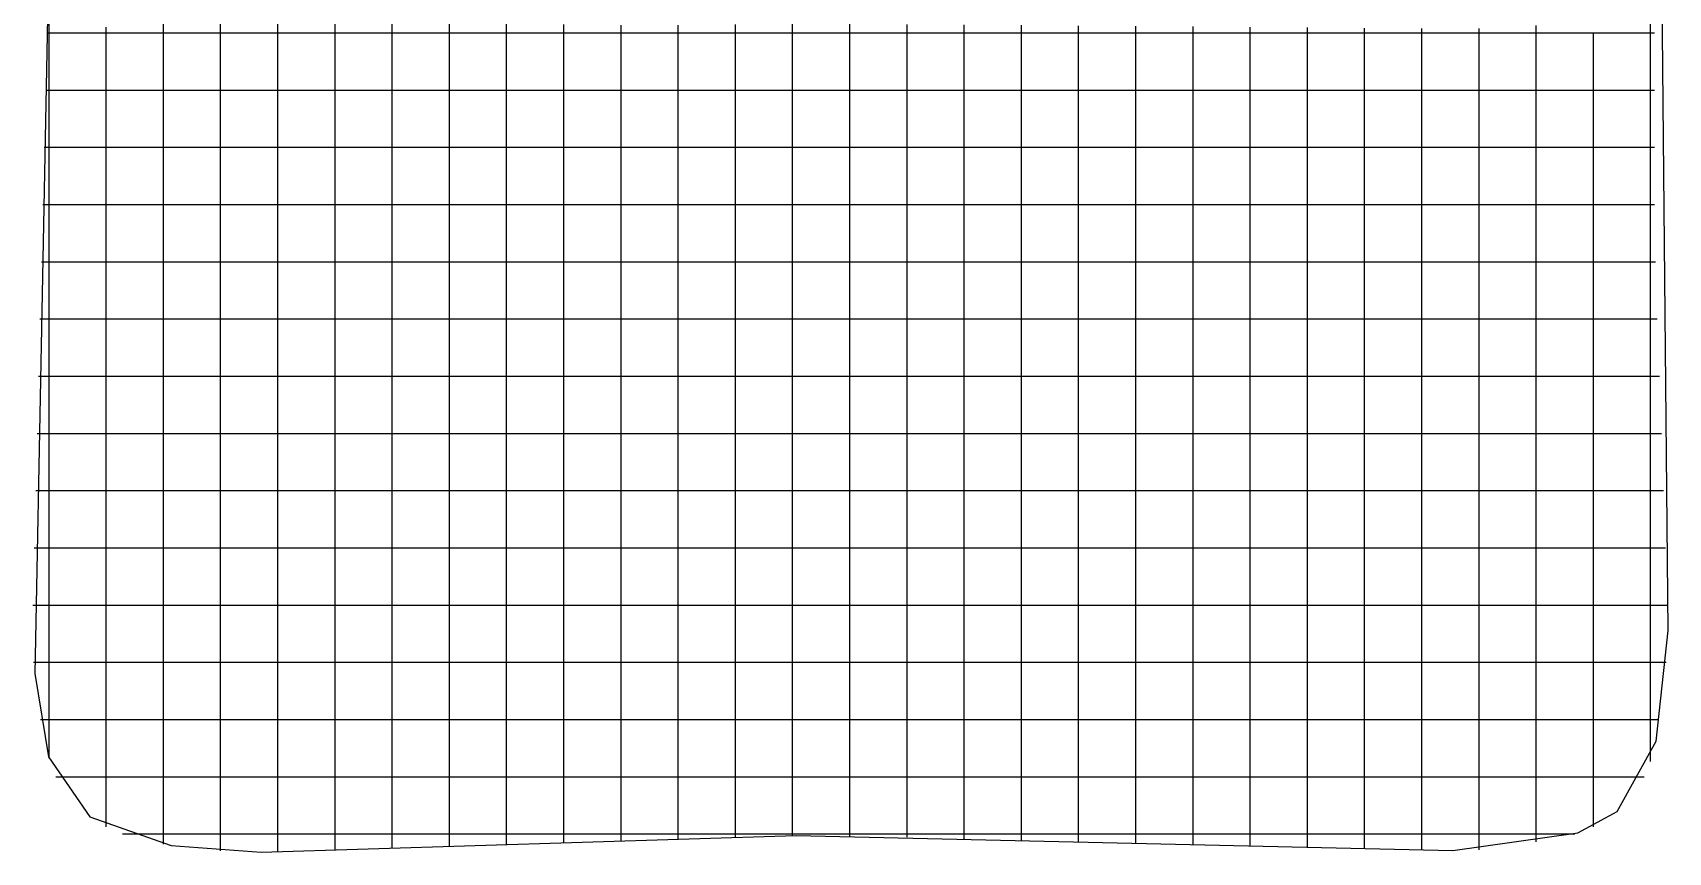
# Model space of a CAD drawing. Extents: x 0.4 to 14.7, y 0.4 to 14.7.
# Drawn here: x 0.45 to 14.75, y 0.43 to 7.59 of the extents above; entities that cross this region are included whole.
import ezdxf

# ---------------------------------------------------------------- set-up
doc = ezdxf.new("R2010")
doc.units = 0

msp = doc.modelspace()

# ---------------------------------------------------------------- linework, layer by layer
for p, q in [((14.747128, 2.370972), (14.62622, 14.57394)), ((14.747128, 2.370972), (14.62622, 14.57394)), ((0.579911, 7.725518), (0.468412, 1.994682)), ((0.579911, 7.725518), (0.468412, 1.994682)), ((0.592849, 6.813194), (0.592849, 7.751903)), ((14.592849, 7.246413), (14.592849, 7.808077)), ((0.576, 7.592238), (0.576626, 7.592238)), ((0.576, 7.592238), (0.576626, 7.592238)), ((0.576626, 7.592238), (0.763742, 7.592238)), ((0.763742, 7.592238), (1.194065, 7.592238)), ((1.092849, 7.529832), (1.092849, 7.64209)), ((1.194065, 7.592238), (2.1334, 7.592238)), ((1.592849, 7.573206), (1.592849, 7.685465)), ((2.092849, 7.581916), (2.092849, 7.6938)), ((2.092849, 7.394174), (2.092849, 7.581916)), ((2.1334, 7.592238), (2.245658, 7.592238)), ((2.245658, 7.592238), (2.432774, 7.592238)), ((2.432774, 7.592238), (2.994065, 7.592238)), ((2.592849, 7.576923), (2.592849, 7.689181)), ((2.994065, 7.592238), (3.9334, 7.592238)), ((3.092849, 7.572271), (3.092849, 7.684529)), ((3.592849, 7.567619), (3.592849, 7.679877)), ((3.9334, 7.592238), (4.045658, 7.592238)), ((4.045658, 7.592238), (4.232774, 7.592238)), ((4.092849, 7.562342), (4.092849, 7.674226)), ((4.232774, 7.592238), (4.794065, 7.592238)), ((4.592849, 7.557316), (4.592849, 7.669574)), ((4.794065, 7.592238), (5.7334, 7.592238)), ((5.092849, 7.552665), (5.092849, 7.664923)), ((5.592849, 7.547387), (5.592849, 7.659645)), ((5.7334, 7.592238), (5.845658, 7.592238)), ((5.845658, 7.592238), (6.032774, 7.592238)), ((6.032774, 7.592238), (6.594065, 7.592238)), ((6.092849, 7.545865), (6.092849, 7.658123)), ((6.592849, 7.552477), (6.592849, 7.664361)), ((6.594065, 7.592238), (7.5334, 7.592238)), ((7.092849, 7.558716), (7.092849, 7.670974)), ((7.5334, 7.592238), (7.645658, 7.592238)), ((7.592849, 7.557219), (7.592849, 7.669477)), ((7.645658, 7.592238), (7.832774, 7.592238)), ((7.832774, 7.592238), (8.394065, 7.592238)), ((8.092849, 7.553355), (8.092849, 7.665613)), ((8.394065, 7.592238), (9.3334, 7.592238)), ((8.592849, 7.54949), (8.592849, 7.661748)), ((9.092849, 7.545626), (9.092849, 7.657884)), ((9.3334, 7.592238), (9.445658, 7.592238)), ((9.445658, 7.592238), (9.632774, 7.592238)), ((9.592849, 7.541135), (9.592849, 7.653394)), ((9.632774, 7.592238), (10.194065, 7.592238)), ((10.092849, 7.537271), (10.092849, 7.649529)), ((10.194065, 7.592238), (11.1334, 7.592238)), ((10.592849, 7.533406), (10.592849, 7.645665)), ((11.092849, 7.528916), (11.092849, 7.641174)), ((11.1334, 7.592238), (11.245658, 7.592238)), ((11.245658, 7.592238), (11.432774, 7.592238)), ((11.432774, 7.592238), (11.994065, 7.592238)), ((11.592849, 7.525052), (11.592849, 7.63731)), ((11.994065, 7.592238), (12.9334, 7.592238)), ((12.092849, 7.521187), (12.092849, 7.633445)), ((12.592849, 7.517323), (12.592849, 7.629581)), ((12.9334, 7.592238), (13.045658, 7.592238)), ((13.045658, 7.592238), (13.232774, 7.592238)), ((13.092849, 7.517323), (13.092849, 7.629581)), ((13.232774, 7.592238), (13.794065, 7.592238)), ((13.592849, 7.543394), (13.592849, 7.655652)), ((13.794065, 7.592238), (14.513742, 7.592238)), ((14.092849, 7.405297), (14.092849, 7.593039)), ((14.513742, 7.592238), (14.626, 7.592238)), ((1.092849, 7.34209), (1.092849, 7.529832)), ((1.592849, 7.385465), (1.592849, 7.573206)), ((2.592849, 7.389806), (2.592849, 7.576923)), ((3.092849, 7.384529), (3.092849, 7.572271)), ((3.592849, 7.379877), (3.592849, 7.567619)), ((4.092849, 7.3746), (4.092849, 7.562342)), ((4.592849, 7.369574), (4.592849, 7.557316)), ((5.092849, 7.364923), (5.092849, 7.552665)), ((5.592849, 7.359645), (5.592849, 7.547387)), ((6.092849, 7.358123), (6.092849, 7.545865)), ((6.592849, 7.364735), (6.592849, 7.552477)), ((7.092849, 7.370974), (7.092849, 7.558716)), ((7.592849, 7.370103), (7.592849, 7.557219)), ((8.092849, 7.365613), (8.092849, 7.553355)), ((8.592849, 7.361748), (8.592849, 7.54949)), ((9.092849, 7.357884), (9.092849, 7.545626)), ((9.592849, 7.353394), (9.592849, 7.541135)), ((10.092849, 7.349529), (10.092849, 7.537271)), ((10.592849, 7.345665), (10.592849, 7.533406)), ((11.092849, 7.3418), (11.092849, 7.528916)), ((11.592849, 7.33731), (11.592849, 7.525052)), ((12.092849, 7.333445), (12.092849, 7.521187)), ((12.592849, 7.329581), (12.592849, 7.517323)), ((13.092849, 7.330206), (13.092849, 7.517323)), ((13.592849, 7.355652), (13.592849, 7.543394)), ((1.092849, 6.7808), (1.092849, 7.34209)), ((1.592849, 6.824174), (1.592849, 7.385465)), ((2.092849, 6.83251), (2.092849, 7.394174)), ((2.592849, 6.828516), (2.592849, 7.389806)), ((3.092849, 6.823239), (3.092849, 7.384529)), ((3.592849, 6.818587), (3.592849, 7.379877)), ((4.092849, 6.812935), (4.092849, 7.3746)), ((4.592849, 6.808284), (4.592849, 7.369574)), ((5.092849, 6.803632), (5.092849, 7.364923)), ((5.592849, 6.798355), (5.592849, 7.359645)), ((6.092849, 6.796832), (6.092849, 7.358123)), ((6.592849, 6.803071), (6.592849, 7.364735)), ((7.092849, 6.809684), (7.092849, 7.370974)), ((7.592849, 6.808813), (7.592849, 7.370103)), ((8.092849, 6.804323), (8.092849, 7.365613)), ((8.592849, 6.800458), (8.592849, 7.361748)), ((9.092849, 6.796594), (9.092849, 7.357884)), ((9.592849, 6.792103), (9.592849, 7.353394)), ((10.092849, 6.788239), (10.092849, 7.349529)), ((10.592849, 6.784374), (10.592849, 7.345665)), ((11.092849, 6.78051), (11.092849, 7.3418)), ((11.592849, 6.776019), (11.592849, 7.33731)), ((12.092849, 6.772155), (12.092849, 7.333445)), ((12.592849, 6.76829), (12.592849, 7.329581)), ((13.092849, 6.768916), (13.092849, 7.330206)), ((13.592849, 6.794361), (13.592849, 7.355652)), ((14.092849, 6.844006), (14.092849, 7.405297)), ((14.592849, 7.058671), (14.592849, 7.246413)), ((0.564, 7.092238), (0.751742, 7.092238)), ((0.564, 7.092238), (0.751742, 7.092238)), ((0.751742, 7.092238), (1.186555, 7.092238)), ((1.186555, 7.092238), (2.125265, 7.092238)), ((2.125265, 7.092238), (2.237523, 7.092238)), ((2.237523, 7.092238), (2.425265, 7.092238)), ((2.425265, 7.092238), (2.986555, 7.092238)), ((2.986555, 7.092238), (3.925265, 7.092238)), ((3.925265, 7.092238), (4.037523, 7.092238)), ((4.037523, 7.092238), (4.225265, 7.092238)), ((4.225265, 7.092238), (4.786555, 7.092238)), ((4.786555, 7.092238), (5.725265, 7.092238)), ((5.725265, 7.092238), (5.837523, 7.092238)), ((5.837523, 7.092238), (6.025265, 7.092238)), ((6.025265, 7.092238), (6.586555, 7.092238)), ((6.586555, 7.092238), (7.525265, 7.092238)), ((7.525265, 7.092238), (7.637523, 7.092238)), ((7.637523, 7.092238), (7.825265, 7.092238)), ((7.825265, 7.092238), (8.386555, 7.092238)), ((8.386555, 7.092238), (9.325265, 7.092238)), ((9.325265, 7.092238), (9.437523, 7.092238)), ((9.437523, 7.092238), (9.625265, 7.092238)), ((9.625265, 7.092238), (10.186555, 7.092238)), ((10.186555, 7.092238), (11.125265, 7.092238)), ((11.125265, 7.092238), (11.237523, 7.092238)), ((11.237523, 7.092238), (11.425265, 7.092238)), ((11.425265, 7.092238), (11.986555, 7.092238)), ((11.986555, 7.092238), (12.925265, 7.092238)), ((12.925265, 7.092238), (13.037523, 7.092238)), ((13.037523, 7.092238), (13.225265, 7.092238)), ((13.225265, 7.092238), (13.786555, 7.092238)), ((13.786555, 7.092238), (14.513742, 7.092238)), ((14.513742, 7.092238), (14.626, 7.092238)), ((14.592849, 6.946787), (14.592849, 7.058671)), ((14.592849, 6.008077), (14.592849, 6.946787)), ((0.592849, 6.700935), (0.592849, 6.813194)), ((1.092849, 5.84209), (1.092849, 6.7808)), ((1.592849, 5.885465), (1.592849, 6.824174)), ((2.092849, 5.8938), (2.092849, 6.83251)), ((2.592849, 5.889181), (2.592849, 6.828516)), ((3.092849, 5.884529), (3.092849, 6.823239)), ((3.592849, 5.879877), (3.592849, 6.818587)), ((4.092849, 5.874226), (4.092849, 6.812935)), ((4.592849, 5.869574), (4.592849, 6.808284)), ((5.092849, 5.864923), (5.092849, 6.803632)), ((5.592849, 5.859645), (5.592849, 6.798355)), ((6.092849, 5.858123), (6.092849, 6.796832)), ((6.592849, 5.864361), (6.592849, 6.803071)), ((7.092849, 5.870974), (7.092849, 6.809684)), ((7.592849, 5.869477), (7.592849, 6.808813)), ((8.092849, 5.865613), (8.092849, 6.804323)), ((8.592849, 5.861748), (8.592849, 6.800458)), ((9.092849, 5.857884), (9.092849, 6.796594)), ((9.592849, 5.853394), (9.592849, 6.792103)), ((10.092849, 5.849529), (10.092849, 6.788239)), ((10.592849, 5.845665), (10.592849, 6.784374)), ((11.092849, 5.841174), (11.092849, 6.78051)), ((11.592849, 5.83731), (11.592849, 6.776019)), ((12.092849, 5.833445), (12.092849, 6.772155)), ((12.592849, 5.829581), (12.592849, 6.76829)), ((13.092849, 5.829581), (13.092849, 6.768916)), ((13.592849, 5.855652), (13.592849, 6.794361)), ((14.092849, 5.905297), (14.092849, 6.844006)), ((0.551, 6.592238), (0.738742, 6.592238)), ((0.551, 6.592238), (0.738742, 6.592238)), ((0.592849, 6.513194), (0.592849, 6.700935)), ((0.738742, 6.592238), (1.178419, 6.592238)), ((1.178419, 6.592238), (2.117129, 6.592238)), ((2.117129, 6.592238), (2.229387, 6.592238)), ((2.229387, 6.592238), (2.417129, 6.592238)), ((2.417129, 6.592238), (2.978419, 6.592238)), ((2.978419, 6.592238), (3.917129, 6.592238)), ((3.917129, 6.592238), (4.029387, 6.592238)), ((4.029387, 6.592238), (4.217129, 6.592238)), ((4.217129, 6.592238), (4.778419, 6.592238)), ((4.778419, 6.592238), (5.717129, 6.592238)), ((5.717129, 6.592238), (5.829387, 6.592238)), ((5.829387, 6.592238), (6.017129, 6.592238)), ((6.017129, 6.592238), (6.578419, 6.592238)), ((6.578419, 6.592238), (7.517129, 6.592238)), ((7.517129, 6.592238), (7.629387, 6.592238)), ((7.629387, 6.592238), (7.817129, 6.592238)), ((7.817129, 6.592238), (8.378419, 6.592238)), ((8.378419, 6.592238), (9.317129, 6.592238)), ((9.317129, 6.592238), (9.429387, 6.592238)), ((9.429387, 6.592238), (9.617129, 6.592238)), ((9.617129, 6.592238), (10.178419, 6.592238)), ((10.178419, 6.592238), (11.117129, 6.592238)), ((11.117129, 6.592238), (11.229387, 6.592238)), ((11.229387, 6.592238), (11.417129, 6.592238)), ((11.417129, 6.592238), (11.978419, 6.592238)), ((11.978419, 6.592238), (12.917129, 6.592238)), ((12.917129, 6.592238), (13.029387, 6.592238)), ((13.029387, 6.592238), (13.217129, 6.592238)), ((13.217129, 6.592238), (13.778419, 6.592238)), ((13.778419, 6.592238), (14.513742, 6.592238)), ((14.513742, 6.592238), (14.626, 6.592238)), ((0.592849, 5.951903), (0.592849, 6.513194)), ((0.539, 6.092238), (0.726742, 6.092238)), ((0.539, 6.092238), (0.726742, 6.092238)), ((0.726742, 6.092238), (1.17091, 6.092238)), ((1.17091, 6.092238), (2.109619, 6.092238)), ((2.109619, 6.092238), (2.221877, 6.092238)), ((2.221877, 6.092238), (2.409619, 6.092238)), ((2.409619, 6.092238), (2.97091, 6.092238)), ((2.97091, 6.092238), (3.909619, 6.092238)), ((3.909619, 6.092238), (4.021877, 6.092238)), ((4.021877, 6.092238), (4.209619, 6.092238)), ((4.209619, 6.092238), (4.77091, 6.092238)), ((4.77091, 6.092238), (5.709619, 6.092238)), ((5.709619, 6.092238), (5.821877, 6.092238)), ((5.821877, 6.092238), (6.009619, 6.092238)), ((6.009619, 6.092238), (6.57091, 6.092238)), ((6.57091, 6.092238), (7.509619, 6.092238)), ((7.509619, 6.092238), (7.621877, 6.092238)), ((7.621877, 6.092238), (7.809619, 6.092238)), ((7.809619, 6.092238), (8.37091, 6.092238)), ((8.37091, 6.092238), (9.309619, 6.092238)), ((9.309619, 6.092238), (9.421877, 6.092238)), ((9.421877, 6.092238), (9.609619, 6.092238)), ((9.609619, 6.092238), (10.17091, 6.092238)), ((10.17091, 6.092238), (11.109619, 6.092238)), ((11.109619, 6.092238), (11.221877, 6.092238)), ((11.221877, 6.092238), (11.409619, 6.092238)), ((11.409619, 6.092238), (11.97091, 6.092238)), ((11.97091, 6.092238), (12.909619, 6.092238)), ((12.909619, 6.092238), (13.021877, 6.092238)), ((13.021877, 6.092238), (13.209619, 6.092238)), ((13.209619, 6.092238), (13.77091, 6.092238)), ((13.77091, 6.092238), (14.513742, 6.092238)), ((14.513742, 6.092238), (14.626, 6.092238)), ((14.592849, 5.446413), (14.592849, 6.008077)), ((0.592849, 5.013194), (0.592849, 5.951903)), ((1.592849, 5.773206), (1.592849, 5.885465)), ((2.092849, 5.781916), (2.092849, 5.8938)), ((2.592849, 5.776923), (2.592849, 5.889181)), ((3.092849, 5.772271), (3.092849, 5.884529)), ((3.592849, 5.767619), (3.592849, 5.879877)), ((4.092849, 5.762342), (4.092849, 5.874226)), ((4.592849, 5.757316), (4.592849, 5.869574)), ((5.092849, 5.752665), (5.092849, 5.864923)), ((6.592849, 5.752477), (6.592849, 5.864361)), ((7.092849, 5.758716), (7.092849, 5.870974)), ((7.592849, 5.757219), (7.592849, 5.869477)), ((8.092849, 5.753355), (8.092849, 5.865613)), ((14.092849, 5.793039), (14.092849, 5.905297)), ((1.092849, 5.729832), (1.092849, 5.84209)), ((1.092849, 5.54209), (1.092849, 5.729832)), ((1.592849, 5.585465), (1.592849, 5.773206)), ((2.092849, 5.594174), (2.092849, 5.781916)), ((2.592849, 5.589806), (2.592849, 5.776923)), ((3.092849, 5.584529), (3.092849, 5.772271)), ((3.592849, 5.579877), (3.592849, 5.767619)), ((4.092849, 5.5746), (4.092849, 5.762342)), ((4.592849, 5.569574), (4.592849, 5.757316)), ((5.092849, 5.564923), (5.092849, 5.752665)), ((5.592849, 5.747387), (5.592849, 5.859645)), ((5.592849, 5.559645), (5.592849, 5.747387)), ((6.092849, 5.745865), (6.092849, 5.858123)), ((6.092849, 5.558123), (6.092849, 5.745865)), ((6.592849, 5.564735), (6.592849, 5.752477)), ((7.092849, 5.570974), (7.092849, 5.758716)), ((7.592849, 5.570103), (7.592849, 5.757219)), ((8.092849, 5.565613), (8.092849, 5.753355)), ((8.592849, 5.74949), (8.592849, 5.861748)), ((8.592849, 5.561748), (8.592849, 5.74949)), ((9.092849, 5.745626), (9.092849, 5.857884)), ((9.092849, 5.557884), (9.092849, 5.745626)), ((9.592849, 5.741135), (9.592849, 5.853394)), ((9.592849, 5.553394), (9.592849, 5.741135)), ((10.092849, 5.737271), (10.092849, 5.849529)), ((10.092849, 5.549529), (10.092849, 5.737271)), ((10.592849, 5.733406), (10.592849, 5.845665)), ((10.592849, 5.545665), (10.592849, 5.733406)), ((11.092849, 5.728916), (11.092849, 5.841174)), ((11.092849, 5.5418), (11.092849, 5.728916)), ((11.592849, 5.725052), (11.592849, 5.83731)), ((11.592849, 5.53731), (11.592849, 5.725052)), ((12.092849, 5.721187), (12.092849, 5.833445)), ((12.092849, 5.533445), (12.092849, 5.721187)), ((12.592849, 5.717323), (12.592849, 5.829581)), ((13.092849, 5.717323), (13.092849, 5.829581)), ((13.592849, 5.743394), (13.592849, 5.855652)), ((13.592849, 5.555652), (13.592849, 5.743394)), ((14.092849, 5.605297), (14.092849, 5.793039)), ((0.526, 5.592238), (0.713742, 5.592238)), ((0.526, 5.592238), (0.713742, 5.592238)), ((0.713742, 5.592238), (1.165768, 5.592238)), ((1.165768, 5.592238), (2.104477, 5.592238)), ((1.592849, 5.024174), (1.592849, 5.585465)), ((2.092849, 5.03251), (2.092849, 5.594174)), ((2.104477, 5.592238), (2.216735, 5.592238)), ((2.216735, 5.592238), (2.404477, 5.592238)), ((2.404477, 5.592238), (2.965768, 5.592238)), ((2.592849, 5.028516), (2.592849, 5.589806)), ((2.965768, 5.592238), (3.904477, 5.592238)), ((3.092849, 5.023239), (3.092849, 5.584529)), ((3.592849, 5.018587), (3.592849, 5.579877)), ((3.904477, 5.592238), (4.016735, 5.592238)), ((4.016735, 5.592238), (4.204477, 5.592238)), ((4.204477, 5.592238), (4.765768, 5.592238)), ((4.765768, 5.592238), (5.704477, 5.592238)), ((5.704477, 5.592238), (5.816735, 5.592238)), ((5.816735, 5.592238), (6.004477, 5.592238)), ((6.004477, 5.592238), (6.565768, 5.592238)), ((6.565768, 5.592238), (7.504477, 5.592238)), ((7.504477, 5.592238), (7.616735, 5.592238)), ((7.616735, 5.592238), (7.804477, 5.592238)), ((7.804477, 5.592238), (8.365768, 5.592238)), ((8.365768, 5.592238), (9.304477, 5.592238)), ((9.304477, 5.592238), (9.416735, 5.592238)), ((9.416735, 5.592238), (9.604477, 5.592238)), ((9.604477, 5.592238), (10.165768, 5.592238)), ((10.165768, 5.592238), (11.104477, 5.592238)), ((11.104477, 5.592238), (11.216735, 5.592238)), ((11.216735, 5.592238), (11.404477, 5.592238)), ((11.404477, 5.592238), (11.965768, 5.592238)), ((11.965768, 5.592238), (12.904477, 5.592238)), ((12.592849, 5.529581), (12.592849, 5.717323)), ((12.904477, 5.592238), (13.016735, 5.592238)), ((13.016735, 5.592238), (13.204477, 5.592238)), ((13.092849, 5.530206), (13.092849, 5.717323)), ((13.204477, 5.592238), (13.765768, 5.592238)), ((13.765768, 5.592238), (14.521742, 5.592238)), ((14.092849, 5.044006), (14.092849, 5.605297)), ((14.521742, 5.592238), (14.634, 5.592238)), ((1.092849, 4.9808), (1.092849, 5.54209)), ((4.092849, 5.012935), (4.092849, 5.5746)), ((4.592849, 5.008284), (4.592849, 5.569574)), ((5.092849, 5.003632), (5.092849, 5.564923)), ((5.592849, 4.998355), (5.592849, 5.559645)), ((6.092849, 4.996832), (6.092849, 5.558123)), ((6.592849, 5.003071), (6.592849, 5.564735)), ((7.092849, 5.009684), (7.092849, 5.570974)), ((7.592849, 5.008813), (7.592849, 5.570103)), ((8.092849, 5.004323), (8.092849, 5.565613)), ((8.592849, 5.000458), (8.592849, 5.561748)), ((9.092849, 4.996594), (9.092849, 5.557884)), ((9.592849, 4.992103), (9.592849, 5.553394)), ((10.092849, 4.988239), (10.092849, 5.549529)), ((10.592849, 4.984374), (10.592849, 5.545665)), ((11.092849, 4.98051), (11.092849, 5.5418)), ((11.592849, 4.976019), (11.592849, 5.53731)), ((12.092849, 4.972155), (12.092849, 5.533445)), ((12.592849, 4.96829), (12.592849, 5.529581)), ((13.092849, 4.968916), (13.092849, 5.530206)), ((13.592849, 4.994361), (13.592849, 5.555652)), ((14.592849, 5.258671), (14.592849, 5.446413)), ((14.592849, 5.146787), (14.592849, 5.258671)), ((0.513, 5.092238), (0.700742, 5.092238)), ((0.513, 5.092238), (0.700742, 5.092238)), ((0.592849, 4.900935), (0.592849, 5.013194)), ((0.700742, 5.092238), (1.163994, 5.092238)), ((1.163994, 5.092238), (2.103329, 5.092238)), ((1.592849, 4.085465), (1.592849, 5.024174)), ((2.092849, 4.0938), (2.092849, 5.03251)), ((2.103329, 5.092238), (2.215587, 5.092238)), ((2.215587, 5.092238), (2.402703, 5.092238)), ((2.402703, 5.092238), (2.963994, 5.092238)), ((2.592849, 4.089181), (2.592849, 5.028516)), ((2.963994, 5.092238), (3.903329, 5.092238)), ((3.092849, 4.084529), (3.092849, 5.023239)), ((3.592849, 4.079877), (3.592849, 5.018587)), ((3.903329, 5.092238), (4.015587, 5.092238)), ((4.015587, 5.092238), (4.202703, 5.092238)), ((4.092849, 4.074226), (4.092849, 5.012935)), ((4.202703, 5.092238), (4.763994, 5.092238)), ((4.592849, 4.069574), (4.592849, 5.008284)), ((4.763994, 5.092238), (5.703329, 5.092238)), ((5.703329, 5.092238), (5.815587, 5.092238)), ((5.815587, 5.092238), (6.002703, 5.092238)), ((6.002703, 5.092238), (6.563994, 5.092238)), ((6.563994, 5.092238), (7.503329, 5.092238)), ((7.092849, 4.070974), (7.092849, 5.009684)), ((7.503329, 5.092238), (7.615587, 5.092238)), ((7.592849, 4.069477), (7.592849, 5.008813)), ((7.615587, 5.092238), (7.802703, 5.092238)), ((7.802703, 5.092238), (8.363994, 5.092238)), ((8.092849, 4.065613), (8.092849, 5.004323)), ((8.363994, 5.092238), (9.303329, 5.092238)), ((9.303329, 5.092238), (9.415587, 5.092238)), ((9.415587, 5.092238), (9.602703, 5.092238)), ((9.602703, 5.092238), (10.163994, 5.092238)), ((10.163994, 5.092238), (11.103329, 5.092238)), ((11.103329, 5.092238), (11.215587, 5.092238)), ((11.215587, 5.092238), (11.402703, 5.092238)), ((11.402703, 5.092238), (11.963994, 5.092238)), ((11.963994, 5.092238), (12.903329, 5.092238)), ((12.903329, 5.092238), (13.015587, 5.092238)), ((13.015587, 5.092238), (13.202703, 5.092238)), ((13.202703, 5.092238), (13.763994, 5.092238)), ((13.763994, 5.092238), (14.538742, 5.092238)), ((14.092849, 4.105297), (14.092849, 5.044006)), ((14.538742, 5.092238), (14.651, 5.092238)), ((14.592849, 4.208077), (14.592849, 5.146787)), ((0.592849, 4.713194), (0.592849, 4.900935)), ((1.092849, 4.04209), (1.092849, 4.9808)), ((5.092849, 4.064923), (5.092849, 5.003632)), ((5.592849, 4.059645), (5.592849, 4.998355)), ((6.092849, 4.058123), (6.092849, 4.996832)), ((6.592849, 4.064361), (6.592849, 5.003071)), ((8.592849, 4.061748), (8.592849, 5.000458)), ((9.092849, 4.057884), (9.092849, 4.996594)), ((9.592849, 4.053394), (9.592849, 4.992103)), ((10.092849, 4.049529), (10.092849, 4.988239)), ((10.592849, 4.045665), (10.592849, 4.984374)), ((11.092849, 4.041174), (11.092849, 4.98051)), ((11.592849, 4.03731), (11.592849, 4.976019)), ((12.092849, 4.033445), (12.092849, 4.972155)), ((12.592849, 4.029581), (12.592849, 4.96829)), ((13.092849, 4.029581), (13.092849, 4.968916)), ((13.592849, 4.055652), (13.592849, 4.994361)), ((0.501, 4.592238), (0.688742, 4.592238)), ((0.501, 4.592238), (0.688742, 4.592238)), ((0.592849, 4.151903), (0.592849, 4.713194)), ((0.688742, 4.592238), (1.163219, 4.592238)), ((1.163219, 4.592238), (2.101929, 4.592238)), ((2.101929, 4.592238), (2.214187, 4.592238)), ((2.214187, 4.592238), (2.401929, 4.592238)), ((2.401929, 4.592238), (2.963219, 4.592238)), ((2.963219, 4.592238), (3.901929, 4.592238)), ((3.901929, 4.592238), (4.014187, 4.592238)), ((4.014187, 4.592238), (4.201929, 4.592238)), ((4.201929, 4.592238), (4.763219, 4.592238)), ((4.763219, 4.592238), (5.701929, 4.592238)), ((5.701929, 4.592238), (5.814187, 4.592238)), ((5.814187, 4.592238), (6.001929, 4.592238)), ((6.001929, 4.592238), (6.563219, 4.592238)), ((6.563219, 4.592238), (7.501929, 4.592238)), ((7.501929, 4.592238), (7.614187, 4.592238)), ((7.614187, 4.592238), (7.801929, 4.592238)), ((7.801929, 4.592238), (8.363219, 4.592238)), ((8.363219, 4.592238), (9.301929, 4.592238)), ((9.301929, 4.592238), (9.414187, 4.592238)), ((9.414187, 4.592238), (9.601929, 4.592238)), ((9.601929, 4.592238), (10.163219, 4.592238)), ((10.163219, 4.592238), (11.101929, 4.592238)), ((11.101929, 4.592238), (11.214187, 4.592238)), ((11.214187, 4.592238), (11.401929, 4.592238)), ((11.401929, 4.592238), (11.963219, 4.592238)), ((11.963219, 4.592238), (12.901929, 4.592238)), ((12.901929, 4.592238), (13.014187, 4.592238)), ((13.014187, 4.592238), (13.201929, 4.592238)), ((13.201929, 4.592238), (13.763219, 4.592238)), ((13.763219, 4.592238), (14.556742, 4.592238)), ((14.556742, 4.592238), (14.669, 4.592238)), ((0.592849, 3.213194), (0.592849, 4.151903)), ((14.592849, 3.646413), (14.592849, 4.208077)), ((0.488, 4.092238), (0.675742, 4.092238)), ((0.488, 4.092238), (0.675742, 4.092238)), ((0.675742, 4.092238), (1.161819, 4.092238)), ((1.092849, 3.929832), (1.092849, 4.04209)), ((1.161819, 4.092238), (2.100529, 4.092238)), ((1.592849, 3.973206), (1.592849, 4.085465)), ((2.092849, 3.981916), (2.092849, 4.0938)), ((2.100529, 4.092238), (2.212413, 4.092238)), ((2.212413, 4.092238), (2.400155, 4.092238)), ((2.400155, 4.092238), (2.961819, 4.092238)), ((2.592849, 3.976923), (2.592849, 4.089181)), ((2.961819, 4.092238), (3.900529, 4.092238)), ((3.092849, 3.972271), (3.092849, 4.084529)), ((3.592849, 3.967619), (3.592849, 4.079877)), ((3.900529, 4.092238), (4.012413, 4.092238)), ((4.012413, 4.092238), (4.200155, 4.092238)), ((4.092849, 3.962342), (4.092849, 4.074226)), ((4.200155, 4.092238), (4.761819, 4.092238)), ((4.592849, 3.957316), (4.592849, 4.069574)), ((4.761819, 4.092238), (5.700529, 4.092238)), ((5.092849, 3.952665), (5.092849, 4.064923)), ((5.592849, 3.947387), (5.592849, 4.059645)), ((5.700529, 4.092238), (5.812413, 4.092238)), ((5.812413, 4.092238), (6.000155, 4.092238)), ((6.000155, 4.092238), (6.561819, 4.092238)), ((6.092849, 3.945865), (6.092849, 4.058123)), ((6.561819, 4.092238), (7.500529, 4.092238)), ((6.592849, 3.952477), (6.592849, 4.064361)), ((7.092849, 3.958716), (7.092849, 4.070974)), ((7.500529, 4.092238), (7.612413, 4.092238)), ((7.592849, 3.957219), (7.592849, 4.069477)), ((7.612413, 4.092238), (7.800155, 4.092238)), ((7.800155, 4.092238), (8.361819, 4.092238)), ((8.092849, 3.953355), (8.092849, 4.065613)), ((8.361819, 4.092238), (9.300529, 4.092238)), ((8.592849, 3.94949), (8.592849, 4.061748)), ((9.092849, 3.945626), (9.092849, 4.057884)), ((9.300529, 4.092238), (9.412413, 4.092238)), ((9.412413, 4.092238), (9.600155, 4.092238)), ((9.592849, 3.941135), (9.592849, 4.053394)), ((9.600155, 4.092238), (10.161819, 4.092238)), ((10.092849, 3.937271), (10.092849, 4.049529)), ((10.161819, 4.092238), (11.100529, 4.092238)), ((10.592849, 3.933406), (10.592849, 4.045665)), ((11.092849, 3.928916), (11.092849, 4.041174)), ((11.100529, 4.092238), (11.212413, 4.092238)), ((11.212413, 4.092238), (11.400155, 4.092238)), ((11.400155, 4.092238), (11.961819, 4.092238)), ((11.592849, 3.925052), (11.592849, 4.03731)), ((11.961819, 4.092238), (12.900529, 4.092238)), ((12.092849, 3.921187), (12.092849, 4.033445)), ((12.592849, 3.917323), (12.592849, 4.029581)), ((12.900529, 4.092238), (13.012413, 4.092238)), ((13.012413, 4.092238), (13.200155, 4.092238)), ((13.092849, 3.917323), (13.092849, 4.029581)), ((13.200155, 4.092238), (13.761819, 4.092238)), ((13.592849, 3.943394), (13.592849, 4.055652)), ((13.761819, 4.092238), (14.574742, 4.092238)), ((14.092849, 3.993039), (14.092849, 4.105297)), ((14.574742, 4.092238), (14.687, 4.092238)), ((1.092849, 3.74209), (1.092849, 3.929832)), ((1.592849, 3.785465), (1.592849, 3.973206)), ((2.092849, 3.794174), (2.092849, 3.981916)), ((2.592849, 3.789806), (2.592849, 3.976923)), ((3.092849, 3.784529), (3.092849, 3.972271)), ((3.592849, 3.779877), (3.592849, 3.967619)), ((4.092849, 3.7746), (4.092849, 3.962342)), ((4.592849, 3.769574), (4.592849, 3.957316)), ((5.092849, 3.764923), (5.092849, 3.952665)), ((5.592849, 3.759645), (5.592849, 3.947387)), ((6.092849, 3.758123), (6.092849, 3.945865)), ((6.592849, 3.764735), (6.592849, 3.952477)), ((7.092849, 3.770974), (7.092849, 3.958716)), ((7.592849, 3.770103), (7.592849, 3.957219)), ((8.092849, 3.765613), (8.092849, 3.953355)), ((8.592849, 3.761748), (8.592849, 3.94949)), ((9.092849, 3.757884), (9.092849, 3.945626)), ((9.592849, 3.753394), (9.592849, 3.941135)), ((10.092849, 3.749529), (10.092849, 3.937271)), ((10.592849, 3.745665), (10.592849, 3.933406)), ((11.092849, 3.7418), (11.092849, 3.928916)), ((11.592849, 3.73731), (11.592849, 3.925052)), ((12.092849, 3.733445), (12.092849, 3.921187)), ((12.592849, 3.729581), (12.592849, 3.917323)), ((13.092849, 3.730206), (13.092849, 3.917323)), ((13.592849, 3.755652), (13.592849, 3.943394)), ((14.092849, 3.805297), (14.092849, 3.993039)), ((1.092849, 3.1808), (1.092849, 3.74209)), ((1.592849, 3.224174), (1.592849, 3.785465)), ((2.092849, 3.23251), (2.092849, 3.794174)), ((2.592849, 3.228516), (2.592849, 3.789806)), ((3.092849, 3.223239), (3.092849, 3.784529)), ((3.592849, 3.218587), (3.592849, 3.779877)), ((4.092849, 3.212935), (4.092849, 3.7746)), ((4.592849, 3.208284), (4.592849, 3.769574)), ((5.092849, 3.203632), (5.092849, 3.764923)), ((5.592849, 3.198355), (5.592849, 3.759645)), ((6.092849, 3.196832), (6.092849, 3.758123)), ((6.592849, 3.203071), (6.592849, 3.764735)), ((7.092849, 3.209684), (7.092849, 3.770974)), ((7.592849, 3.208813), (7.592849, 3.770103)), ((8.092849, 3.204323), (8.092849, 3.765613)), ((8.592849, 3.200458), (8.592849, 3.761748)), ((9.092849, 3.196594), (9.092849, 3.757884)), ((9.592849, 3.192103), (9.592849, 3.753394)), ((10.092849, 3.188239), (10.092849, 3.749529)), ((10.592849, 3.184374), (10.592849, 3.745665)), ((11.092849, 3.18051), (11.092849, 3.7418)), ((11.592849, 3.176019), (11.592849, 3.73731)), ((12.092849, 3.172155), (12.092849, 3.733445)), ((12.592849, 3.16829), (12.592849, 3.729581)), ((13.092849, 3.168916), (13.092849, 3.730206)), ((13.592849, 3.194361), (13.592849, 3.755652)), ((14.092849, 3.244006), (14.092849, 3.805297)), ((0.476, 3.592238), (0.663742, 3.592238)), ((0.476, 3.592238), (0.663742, 3.592238)), ((0.663742, 3.592238), (1.160671, 3.592238)), ((1.160671, 3.592238), (2.099381, 3.592238)), ((2.099381, 3.592238), (2.211639, 3.592238)), ((2.211639, 3.592238), (2.399381, 3.592238)), ((2.399381, 3.592238), (2.960671, 3.592238)), ((2.960671, 3.592238), (3.899381, 3.592238)), ((3.899381, 3.592238), (4.011639, 3.592238)), ((4.011639, 3.592238), (4.199381, 3.592238)), ((4.199381, 3.592238), (4.760671, 3.592238)), ((4.760671, 3.592238), (5.699381, 3.592238)), ((5.699381, 3.592238), (5.811639, 3.592238)), ((5.811639, 3.592238), (5.999381, 3.592238)), ((5.999381, 3.592238), (6.560671, 3.592238)), ((6.560671, 3.592238), (7.499381, 3.592238)), ((7.499381, 3.592238), (7.611639, 3.592238)), ((7.611639, 3.592238), (7.799381, 3.592238)), ((7.799381, 3.592238), (8.360671, 3.592238)), ((8.360671, 3.592238), (9.299381, 3.592238)), ((9.299381, 3.592238), (9.411639, 3.592238)), ((9.411639, 3.592238), (9.599381, 3.592238)), ((9.599381, 3.592238), (10.160671, 3.592238)), ((10.160671, 3.592238), (11.099381, 3.592238)), ((11.099381, 3.592238), (11.211639, 3.592238)), ((11.211639, 3.592238), (11.399381, 3.592238)), ((11.399381, 3.592238), (11.960671, 3.592238)), ((11.960671, 3.592238), (12.899381, 3.592238)), ((12.899381, 3.592238), (13.011639, 3.592238)), ((13.011639, 3.592238), (13.199381, 3.592238)), ((13.199381, 3.592238), (13.760671, 3.592238)), ((13.760671, 3.592238), (14.591742, 3.592238)), ((14.591742, 3.592238), (14.704, 3.592238)), ((14.592849, 3.458671), (14.592849, 3.646413)), ((14.592849, 3.346787), (14.592849, 3.458671)), ((14.592849, 2.408077), (14.592849, 3.346787)), ((0.592849, 3.100935), (0.592849, 3.213194)), ((1.092849, 2.24209), (1.092849, 3.1808)), ((1.592849, 2.285465), (1.592849, 3.224174)), ((2.092849, 2.2938), (2.092849, 3.23251)), ((2.592849, 2.289181), (2.592849, 3.228516)), ((3.092849, 2.284529), (3.092849, 3.223239)), ((3.592849, 2.279877), (3.592849, 3.218587)), ((4.092849, 2.274226), (4.092849, 3.212935)), ((4.592849, 2.269574), (4.592849, 3.208284)), ((5.092849, 2.264923), (5.092849, 3.203632)), ((5.592849, 2.259645), (5.592849, 3.198355)), ((6.092849, 2.258123), (6.092849, 3.196832)), ((6.592849, 2.264361), (6.592849, 3.203071)), ((7.092849, 2.270974), (7.092849, 3.209684)), ((7.592849, 2.269477), (7.592849, 3.208813)), ((8.092849, 2.265613), (8.092849, 3.204323)), ((8.592849, 2.261748), (8.592849, 3.200458)), ((9.092849, 2.257884), (9.092849, 3.196594)), ((9.592849, 2.253394), (9.592849, 3.192103)), ((10.092849, 2.249529), (10.092849, 3.188239)), ((10.592849, 2.245665), (10.592849, 3.184374)), ((11.092849, 2.241174), (11.092849, 3.18051)), ((11.592849, 2.23731), (11.592849, 3.176019)), ((12.092849, 2.233445), (12.092849, 3.172155)), ((12.592849, 2.229581), (12.592849, 3.16829)), ((13.092849, 2.229581), (13.092849, 3.168916)), ((13.592849, 2.255652), (13.592849, 3.194361)), ((14.092849, 2.305297), (14.092849, 3.244006)), ((0.463, 3.092238), (0.650742, 3.092238)), ((0.463, 3.092238), (0.650742, 3.092238)), ((0.592849, 2.913194), (0.592849, 3.100935)), ((0.650742, 3.092238), (1.159271, 3.092238)), ((1.159271, 3.092238), (2.097981, 3.092238)), ((2.097981, 3.092238), (2.210239, 3.092238)), ((2.210239, 3.092238), (2.397981, 3.092238)), ((2.397981, 3.092238), (2.959271, 3.092238)), ((2.959271, 3.092238), (3.897981, 3.092238)), ((3.897981, 3.092238), (4.010239, 3.092238)), ((4.010239, 3.092238), (4.197981, 3.092238)), ((4.197981, 3.092238), (4.759271, 3.092238)), ((4.759271, 3.092238), (5.697981, 3.092238)), ((5.697981, 3.092238), (5.810239, 3.092238)), ((5.810239, 3.092238), (5.997981, 3.092238)), ((5.997981, 3.092238), (6.559271, 3.092238)), ((6.559271, 3.092238), (7.497981, 3.092238)), ((7.497981, 3.092238), (7.610239, 3.092238)), ((7.610239, 3.092238), (7.797981, 3.092238)), ((7.797981, 3.092238), (8.359271, 3.092238)), ((8.359271, 3.092238), (9.297981, 3.092238)), ((9.297981, 3.092238), (9.410239, 3.092238)), ((9.410239, 3.092238), (9.597981, 3.092238)), ((9.597981, 3.092238), (10.159271, 3.092238)), ((10.159271, 3.092238), (11.097981, 3.092238)), ((11.097981, 3.092238), (11.210239, 3.092238)), ((11.210239, 3.092238), (11.397981, 3.092238)), ((11.397981, 3.092238), (11.959271, 3.092238)), ((11.959271, 3.092238), (12.897981, 3.092238)), ((12.897981, 3.092238), (13.010239, 3.092238)), ((13.010239, 3.092238), (13.197981, 3.092238)), ((13.197981, 3.092238), (13.759271, 3.092238)), ((13.759271, 3.092238), (14.609742, 3.092238)), ((14.609742, 3.092238), (14.722, 3.092238)), ((0.592849, 2.351903), (0.592849, 2.913194)), ((0.45, 2.592238), (0.637742, 2.592238)), ((0.45, 2.592238), (0.637742, 2.592238)), ((0.637742, 2.592238), (1.157497, 2.592238)), ((1.157497, 2.592238), (2.096832, 2.592238)), ((2.096832, 2.592238), (2.20909, 2.592238)), ((2.20909, 2.592238), (2.396206, 2.592238)), ((2.396206, 2.592238), (2.957497, 2.592238)), ((2.957497, 2.592238), (3.896832, 2.592238)), ((3.896832, 2.592238), (4.00909, 2.592238)), ((4.00909, 2.592238), (4.196206, 2.592238)), ((4.196206, 2.592238), (4.757497, 2.592238)), ((4.757497, 2.592238), (5.696832, 2.592238)), ((5.696832, 2.592238), (5.80909, 2.592238)), ((5.80909, 2.592238), (5.996206, 2.592238)), ((5.996206, 2.592238), (6.557497, 2.592238)), ((6.557497, 2.592238), (7.496832, 2.592238)), ((7.496832, 2.592238), (7.60909, 2.592238)), ((7.60909, 2.592238), (7.796206, 2.592238)), ((7.796206, 2.592238), (8.357497, 2.592238)), ((8.357497, 2.592238), (9.296832, 2.592238)), ((9.296832, 2.592238), (9.40909, 2.592238)), ((9.40909, 2.592238), (9.596206, 2.592238)), ((9.596206, 2.592238), (10.157497, 2.592238)), ((10.157497, 2.592238), (11.096832, 2.592238)), ((11.096832, 2.592238), (11.20909, 2.592238)), ((11.20909, 2.592238), (11.396206, 2.592238)), ((11.396206, 2.592238), (11.957497, 2.592238)), ((11.957497, 2.592238), (12.896832, 2.592238)), ((12.896832, 2.592238), (13.00909, 2.592238)), ((13.00909, 2.592238), (13.196206, 2.592238)), ((13.196206, 2.592238), (13.757497, 2.592238)), ((13.757497, 2.592238), (14.626742, 2.592238)), ((14.626742, 2.592238), (14.739, 2.592238)), ((0.592849, 1.413239), (0.592849, 2.351903)), ((2.092849, 2.181916), (2.092849, 2.2938)), ((2.592849, 2.176923), (2.592849, 2.289181)), ((14.092849, 2.193039), (14.092849, 2.305297)), ((14.592849, 1.846413), (14.592849, 2.408077)), ((14.640048, 1.402584), (14.747128, 2.370972)), ((14.640048, 1.402584), (14.747128, 2.370972)), ((1.092849, 2.129832), (1.092849, 2.24209)), ((1.592849, 2.173206), (1.592849, 2.285465)), ((1.592849, 1.985465), (1.592849, 2.173206)), ((2.092849, 1.994174), (2.092849, 2.181916)), ((2.592849, 1.989806), (2.592849, 2.176923)), ((3.092849, 2.172271), (3.092849, 2.284529)), ((3.092849, 1.984529), (3.092849, 2.172271)), ((3.592849, 2.167619), (3.592849, 2.279877)), ((3.592849, 1.979877), (3.592849, 2.167619)), ((4.092849, 2.162342), (4.092849, 2.274226)), ((4.092849, 1.9746), (4.092849, 2.162342)), ((4.592849, 2.157316), (4.592849, 2.269574)), ((4.592849, 1.969574), (4.592849, 2.157316)), ((5.092849, 2.152665), (5.092849, 2.264923)), ((5.092849, 1.964923), (5.092849, 2.152665)), ((5.592849, 2.147387), (5.592849, 2.259645)), ((5.592849, 1.959645), (5.592849, 2.147387)), ((6.092849, 2.145865), (6.092849, 2.258123)), ((6.092849, 1.958123), (6.092849, 2.145865)), ((6.592849, 2.152477), (6.592849, 2.264361)), ((6.592849, 1.964735), (6.592849, 2.152477)), ((7.092849, 2.158716), (7.092849, 2.270974)), ((7.092849, 1.970974), (7.092849, 2.158716)), ((7.592849, 2.157219), (7.592849, 2.269477)), ((7.592849, 1.970103), (7.592849, 2.157219)), ((8.092849, 2.153355), (8.092849, 2.265613)), ((8.092849, 1.965613), (8.092849, 2.153355)), ((8.592849, 2.14949), (8.592849, 2.261748)), ((8.592849, 1.961748), (8.592849, 2.14949)), ((9.092849, 2.145626), (9.092849, 2.257884)), ((9.092849, 1.957884), (9.092849, 2.145626)), ((9.592849, 2.141135), (9.592849, 2.253394)), ((10.092849, 2.137271), (10.092849, 2.249529)), ((10.592849, 2.133406), (10.592849, 2.245665)), ((11.092849, 2.128916), (11.092849, 2.241174)), ((11.592849, 2.125052), (11.592849, 2.23731)), ((12.092849, 2.121187), (12.092849, 2.233445)), ((12.592849, 2.117323), (12.592849, 2.229581)), ((13.092849, 2.117323), (13.092849, 2.229581)), ((13.592849, 2.143394), (13.592849, 2.255652)), ((14.092849, 2.005297), (14.092849, 2.193039)), ((0.456, 2.092238), (0.643742, 2.092238)), ((0.456, 2.092238), (0.643742, 2.092238)), ((0.643742, 2.092238), (1.157135, 2.092238)), ((1.092849, 1.94209), (1.092849, 2.129832)), ((1.157135, 2.092238), (2.095845, 2.092238)), ((2.095845, 2.092238), (2.208103, 2.092238)), ((2.208103, 2.092238), (2.395845, 2.092238)), ((2.395845, 2.092238), (2.957135, 2.092238)), ((2.957135, 2.092238), (3.895845, 2.092238)), ((3.895845, 2.092238), (4.008103, 2.092238)), ((4.008103, 2.092238), (4.195845, 2.092238)), ((4.195845, 2.092238), (4.757135, 2.092238)), ((4.757135, 2.092238), (5.695845, 2.092238)), ((5.695845, 2.092238), (5.808103, 2.092238)), ((5.808103, 2.092238), (5.995845, 2.092238)), ((5.995845, 2.092238), (6.557135, 2.092238)), ((6.557135, 2.092238), (7.495845, 2.092238)), ((7.495845, 2.092238), (7.608103, 2.092238)), ((7.608103, 2.092238), (7.795845, 2.092238)), ((7.795845, 2.092238), (8.357135, 2.092238)), ((8.357135, 2.092238), (9.295845, 2.092238)), ((9.295845, 2.092238), (9.408103, 2.092238)), ((9.408103, 2.092238), (9.595845, 2.092238)), ((9.592849, 1.953394), (9.592849, 2.141135)), ((9.595845, 2.092238), (10.157135, 2.092238)), ((10.092849, 1.949529), (10.092849, 2.137271)), ((10.157135, 2.092238), (11.095845, 2.092238)), ((10.592849, 1.945665), (10.592849, 2.133406)), ((11.092849, 1.9418), (11.092849, 2.128916)), ((11.095845, 2.092238), (11.208103, 2.092238)), ((11.208103, 2.092238), (11.395845, 2.092238)), ((11.395845, 2.092238), (11.957135, 2.092238)), ((11.592849, 1.93731), (11.592849, 2.125052)), ((11.957135, 2.092238), (12.895845, 2.092238)), ((12.092849, 1.933445), (12.092849, 2.121187)), ((12.592849, 1.929581), (12.592849, 2.117323)), ((12.895845, 2.092238), (13.008103, 2.092238)), ((13.008103, 2.092238), (13.195845, 2.092238)), ((13.092849, 1.930206), (13.092849, 2.117323)), ((13.195845, 2.092238), (13.757135, 2.092238)), ((13.592849, 1.955652), (13.592849, 2.143394)), ((13.757135, 2.092238), (14.615742, 2.092238)), ((14.092849, 1.444006), (14.092849, 2.005297)), ((14.615742, 2.092238), (14.728, 2.092238)), ((0.468412, 1.994682), (0.588383, 1.266476)), ((0.468412, 1.994682), (0.588383, 1.266476)), ((1.092849, 1.3808), (1.092849, 1.94209)), ((1.592849, 1.424174), (1.592849, 1.985465)), ((2.092849, 1.43251), (2.092849, 1.994174)), ((2.592849, 1.428516), (2.592849, 1.989806)), ((3.092849, 1.423239), (3.092849, 1.984529)), ((3.592849, 1.418587), (3.592849, 1.979877)), ((4.092849, 1.412935), (4.092849, 1.9746)), ((4.592849, 1.408284), (4.592849, 1.969574)), ((5.092849, 1.403632), (5.092849, 1.964923)), ((5.592849, 1.398355), (5.592849, 1.959645)), ((6.092849, 1.396832), (6.092849, 1.958123)), ((6.592849, 1.403071), (6.592849, 1.964735)), ((7.092849, 1.409684), (7.092849, 1.970974)), ((7.592849, 1.408813), (7.592849, 1.970103)), ((8.092849, 1.404323), (8.092849, 1.965613)), ((8.592849, 1.400458), (8.592849, 1.961748)), ((9.092849, 1.396594), (9.092849, 1.957884)), ((9.592849, 1.392103), (9.592849, 1.953394)), ((10.092849, 1.388239), (10.092849, 1.949529)), ((10.592849, 1.384374), (10.592849, 1.945665)), ((11.092849, 1.38051), (11.092849, 1.9418)), ((11.592849, 1.376019), (11.592849, 1.93731)), ((12.092849, 1.372155), (12.092849, 1.933445)), ((12.592849, 1.36829), (12.592849, 1.929581)), ((13.092849, 1.368916), (13.092849, 1.930206)), ((13.592849, 1.394361), (13.592849, 1.955652)), ((14.592849, 1.658671), (14.592849, 1.846413)), ((0.519, 1.592238), (0.706742, 1.592238)), ((0.519, 1.592238), (0.706742, 1.592238)), ((0.706742, 1.592238), (1.172613, 1.592238)), ((1.172613, 1.592238), (2.111323, 1.592238)), ((2.111323, 1.592238), (2.223581, 1.592238)), ((2.223581, 1.592238), (2.411323, 1.592238)), ((2.411323, 1.592238), (2.972613, 1.592238)), ((2.972613, 1.592238), (3.911323, 1.592238)), ((3.911323, 1.592238), (4.023581, 1.592238)), ((4.023581, 1.592238), (4.211323, 1.592238)), ((4.211323, 1.592238), (4.772613, 1.592238)), ((4.772613, 1.592238), (5.711323, 1.592238)), ((5.711323, 1.592238), (5.823581, 1.592238)), ((5.823581, 1.592238), (6.011323, 1.592238)), ((6.011323, 1.592238), (6.572613, 1.592238)), ((6.572613, 1.592238), (7.511323, 1.592238)), ((7.511323, 1.592238), (7.623581, 1.592238)), ((7.623581, 1.592238), (7.811323, 1.592238)), ((7.811323, 1.592238), (8.372613, 1.592238)), ((8.372613, 1.592238), (9.311323, 1.592238)), ((9.311323, 1.592238), (9.423581, 1.592238)), ((9.423581, 1.592238), (9.611323, 1.592238)), ((9.611323, 1.592238), (10.172613, 1.592238)), ((10.172613, 1.592238), (11.111323, 1.592238)), ((11.111323, 1.592238), (11.223581, 1.592238)), ((11.223581, 1.592238), (11.411323, 1.592238)), ((11.411323, 1.592238), (11.972613, 1.592238)), ((11.972613, 1.592238), (12.911323, 1.592238)), ((12.911323, 1.592238), (13.023581, 1.592238)), ((13.023581, 1.592238), (13.211323, 1.592238)), ((13.211323, 1.592238), (13.772613, 1.592238)), ((13.772613, 1.592238), (14.551742, 1.592238)), ((14.551742, 1.592238), (14.664, 1.592238)), ((14.592849, 1.338258), (14.592849, 1.658671)), ((2.092849, 0.558258), (2.092849, 1.43251)), ((14.092849, 0.766258), (14.092849, 1.444006)), ((0.592849, 1.30092), (0.592849, 1.413239)), ((0.592849, 1.254), (0.592849, 1.30092)), ((0.592849, 1.254), (0.592849, 1.30092)), ((1.092849, 0.766258), (1.092849, 1.3808)), ((1.592849, 0.616258), (1.592849, 1.424174)), ((2.592849, 0.549258), (2.592849, 1.428516)), ((3.092849, 0.565258), (3.092849, 1.423239)), ((3.592849, 0.581258), (3.592849, 1.418587)), ((4.092849, 0.596258), (4.092849, 1.412935)), ((4.592849, 0.612258), (4.592849, 1.408284)), ((5.092849, 0.628258), (5.092849, 1.403632)), ((5.592849, 0.644258), (5.592849, 1.398355)), ((6.092849, 0.660258), (6.092849, 1.396832)), ((6.592849, 0.675258), (6.592849, 1.403071)), ((7.092849, 0.691258), (7.092849, 1.409684)), ((7.592849, 0.687258), (7.592849, 1.408813)), ((8.092849, 0.675258), (8.092849, 1.404323)), ((8.592849, 0.663258), (8.592849, 1.400458)), ((9.092849, 0.651258), (9.092849, 1.396594)), ((9.592849, 0.639258), (9.592849, 1.392103)), ((10.092849, 0.627258), (10.092849, 1.388239)), ((10.592849, 0.615258), (10.592849, 1.384374)), ((11.092849, 0.603258), (11.092849, 1.38051)), ((11.592849, 0.591258), (11.592849, 1.376019)), ((12.092849, 0.579258), (12.092849, 1.372155)), ((12.592849, 0.567258), (12.592849, 1.36829)), ((13.092849, 0.567258), (13.092849, 1.368916)), ((13.592849, 0.635258), (13.592849, 1.394361)), ((14.30104, 0.788755), (14.640048, 1.402584)), ((14.30104, 0.788755), (14.640048, 1.402584)), ((14.592849, 1.226), (14.592849, 1.338258)), ((14.592849, 1.226), (14.592849, 1.338258)), ((0.588383, 1.266476), (0.949819, 0.741589)), ((0.588383, 1.266476), (0.949819, 0.741589)), ((0.651, 1.092238), (0.838742, 1.092238)), ((0.651, 1.092238), (0.838742, 1.092238)), ((0.838742, 1.092238), (1.207697, 1.092238)), ((1.207697, 1.092238), (2.147032, 1.092238)), ((2.147032, 1.092238), (2.25929, 1.092238)), ((2.25929, 1.092238), (2.446406, 1.092238)), ((2.446406, 1.092238), (3.007697, 1.092238)), ((3.007697, 1.092238), (3.947032, 1.092238)), ((3.947032, 1.092238), (4.05929, 1.092238)), ((4.05929, 1.092238), (4.246406, 1.092238)), ((4.246406, 1.092238), (4.807697, 1.092238)), ((4.807697, 1.092238), (5.747032, 1.092238)), ((5.747032, 1.092238), (5.85929, 1.092238)), ((5.85929, 1.092238), (6.046406, 1.092238)), ((6.046406, 1.092238), (6.607697, 1.092238)), ((6.607697, 1.092238), (7.547032, 1.092238)), ((7.547032, 1.092238), (7.65929, 1.092238)), ((7.65929, 1.092238), (7.846406, 1.092238)), ((7.846406, 1.092238), (8.407697, 1.092238)), ((8.407697, 1.092238), (9.347032, 1.092238)), ((9.347032, 1.092238), (9.45929, 1.092238)), ((9.45929, 1.092238), (9.646406, 1.092238)), ((9.646406, 1.092238), (10.207697, 1.092238)), ((10.207697, 1.092238), (11.147032, 1.092238)), ((11.147032, 1.092238), (11.25929, 1.092238)), ((11.25929, 1.092238), (11.446406, 1.092238)), ((11.446406, 1.092238), (12.007697, 1.092238)), ((12.007697, 1.092238), (12.947032, 1.092238)), ((12.947032, 1.092238), (13.05929, 1.092238)), ((13.05929, 1.092238), (13.246406, 1.092238)), ((13.246406, 1.092238), (13.807697, 1.092238)), ((13.807697, 1.092238), (14.424742, 1.092238)), ((14.424742, 1.092238), (14.537, 1.092238)), ((0.949819, 0.741589), (1.660283, 0.490437)), ((0.949819, 0.741589), (1.660283, 0.490437)), ((1.092849, 0.654), (1.092849, 0.766258)), ((1.092849, 0.654), (1.092849, 0.766258)), ((13.955708, 0.601667), (14.30104, 0.788755)), ((13.955708, 0.601667), (14.30104, 0.788755)), ((14.092849, 0.654), (14.092849, 0.766258)), ((14.092849, 0.654), (14.092849, 0.766258)), ((1.234, 0.592238), (1.270285, 0.592238)), ((1.234, 0.592238), (1.270285, 0.592238)), ((1.270285, 0.592238), (1.458063, 0.592238)), ((1.458063, 0.592238), (2.019329, 0.592238)), ((1.592849, 0.504), (1.592849, 0.616258)), ((1.592849, 0.504), (1.592849, 0.616258)), ((2.019329, 0.592238), (2.958039, 0.592238)), ((2.448078, 0.432467), (7.124814, 0.580391)), ((2.448078, 0.432467), (7.124814, 0.580391)), ((2.958039, 0.592238), (3.070297, 0.592238)), ((3.070297, 0.592238), (3.258039, 0.592238)), ((3.258039, 0.592238), (3.819329, 0.592238)), ((3.592849, 0.469), (3.592849, 0.581258)), ((3.592849, 0.469), (3.592849, 0.581258)), ((3.819329, 0.592238), (4.758039, 0.592238)), ((4.092849, 0.484), (4.092849, 0.596258)), ((4.092849, 0.484), (4.092849, 0.596258)), ((4.592849, 0.5), (4.592849, 0.612258)), ((4.592849, 0.5), (4.592849, 0.612258)), ((4.758039, 0.592238), (4.870297, 0.592238)), ((4.870297, 0.592238), (5.058039, 0.592238)), ((5.058039, 0.592238), (5.619329, 0.592238)), ((5.092849, 0.516), (5.092849, 0.628258)), ((5.092849, 0.516), (5.092849, 0.628258)), ((5.592849, 0.532), (5.592849, 0.644258)), ((5.592849, 0.532), (5.592849, 0.644258)), ((5.619329, 0.592238), (6.558039, 0.592238)), ((6.092849, 0.548), (6.092849, 0.660258)), ((6.092849, 0.548), (6.092849, 0.660258)), ((6.558039, 0.592238), (6.670297, 0.592238)), ((6.592849, 0.563), (6.592849, 0.675258)), ((6.592849, 0.563), (6.592849, 0.675258)), ((6.670297, 0.592238), (6.858039, 0.592238)), ((6.858039, 0.592238), (7.038897, 0.592238)), ((7.038897, 0.592238), (7.226013, 0.592238)), ((7.092849, 0.579), (7.092849, 0.691258)), ((7.092849, 0.579), (7.092849, 0.691258)), ((7.124814, 0.580391), (12.864164, 0.448191)), ((7.124814, 0.580391), (12.864164, 0.448191)), ((7.226013, 0.592238), (7.787303, 0.592238)), ((7.592849, 0.574626), (7.592849, 0.687258)), ((7.592849, 0.574), (7.592849, 0.574626)), ((7.592849, 0.574), (7.592849, 0.574626)), ((7.787303, 0.592238), (8.726639, 0.592238)), ((8.092849, 0.563), (8.092849, 0.675258)), ((8.092849, 0.563), (8.092849, 0.675258)), ((8.592849, 0.551), (8.592849, 0.663258)), ((8.592849, 0.551), (8.592849, 0.663258)), ((8.726639, 0.592238), (8.838897, 0.592238)), ((8.838897, 0.592238), (9.026013, 0.592238)), ((9.026013, 0.592238), (9.587303, 0.592238)), ((9.092849, 0.539), (9.092849, 0.651258)), ((9.092849, 0.539), (9.092849, 0.651258)), ((9.587303, 0.592238), (10.526639, 0.592238)), ((9.592849, 0.527), (9.592849, 0.639258)), ((9.592849, 0.527), (9.592849, 0.639258)), ((10.092849, 0.515), (10.092849, 0.627258)), ((10.092849, 0.515), (10.092849, 0.627258)), ((10.526639, 0.592238), (10.638897, 0.592238)), ((10.592849, 0.503), (10.592849, 0.615258)), ((10.592849, 0.503), (10.592849, 0.615258)), ((10.638897, 0.592238), (10.826013, 0.592238)), ((10.826013, 0.592238), (11.387303, 0.592238)), ((11.092849, 0.491), (11.092849, 0.603258)), ((11.092849, 0.491), (11.092849, 0.603258)), ((11.387303, 0.592238), (12.326639, 0.592238)), ((11.592849, 0.479), (11.592849, 0.591258)), ((11.592849, 0.479), (11.592849, 0.591258)), ((12.092849, 0.467), (12.092849, 0.579258)), ((12.092849, 0.467), (12.092849, 0.579258)), ((12.326639, 0.592238), (12.438897, 0.592238)), ((12.438897, 0.592238), (12.626013, 0.592238)), ((12.626013, 0.592238), (13.187303, 0.592238)), ((12.864164, 0.448191), (13.955708, 0.601667)), ((12.864164, 0.448191), (13.955708, 0.601667)), ((13.187303, 0.592238), (13.818742, 0.592238)), ((13.592849, 0.523), (13.592849, 0.635258)), ((13.592849, 0.523), (13.592849, 0.635258)), ((13.818742, 0.592238), (13.931, 0.592238)), ((1.660283, 0.490437), (2.448078, 0.432467)), ((1.660283, 0.490437), (2.448078, 0.432467)), ((2.092849, 0.446), (2.092849, 0.558258)), ((2.092849, 0.446), (2.092849, 0.558258)), ((2.448078, 0.432467), (2.448078, 0.432467)), ((2.448078, 0.432467), (2.448078, 0.432467)), ((2.592849, 0.437), (2.592849, 0.549258)), ((2.592849, 0.437), (2.592849, 0.549258)), ((3.092849, 0.453), (3.092849, 0.565258)), ((3.092849, 0.453), (3.092849, 0.565258)), ((12.592849, 0.455), (12.592849, 0.567258)), ((12.592849, 0.455), (12.592849, 0.567258)), ((13.092849, 0.455), (13.092849, 0.567258)), ((13.092849, 0.455), (13.092849, 0.567258))]:
    msp.add_line(p, q)

doc.saveas('drawing.dxf')
